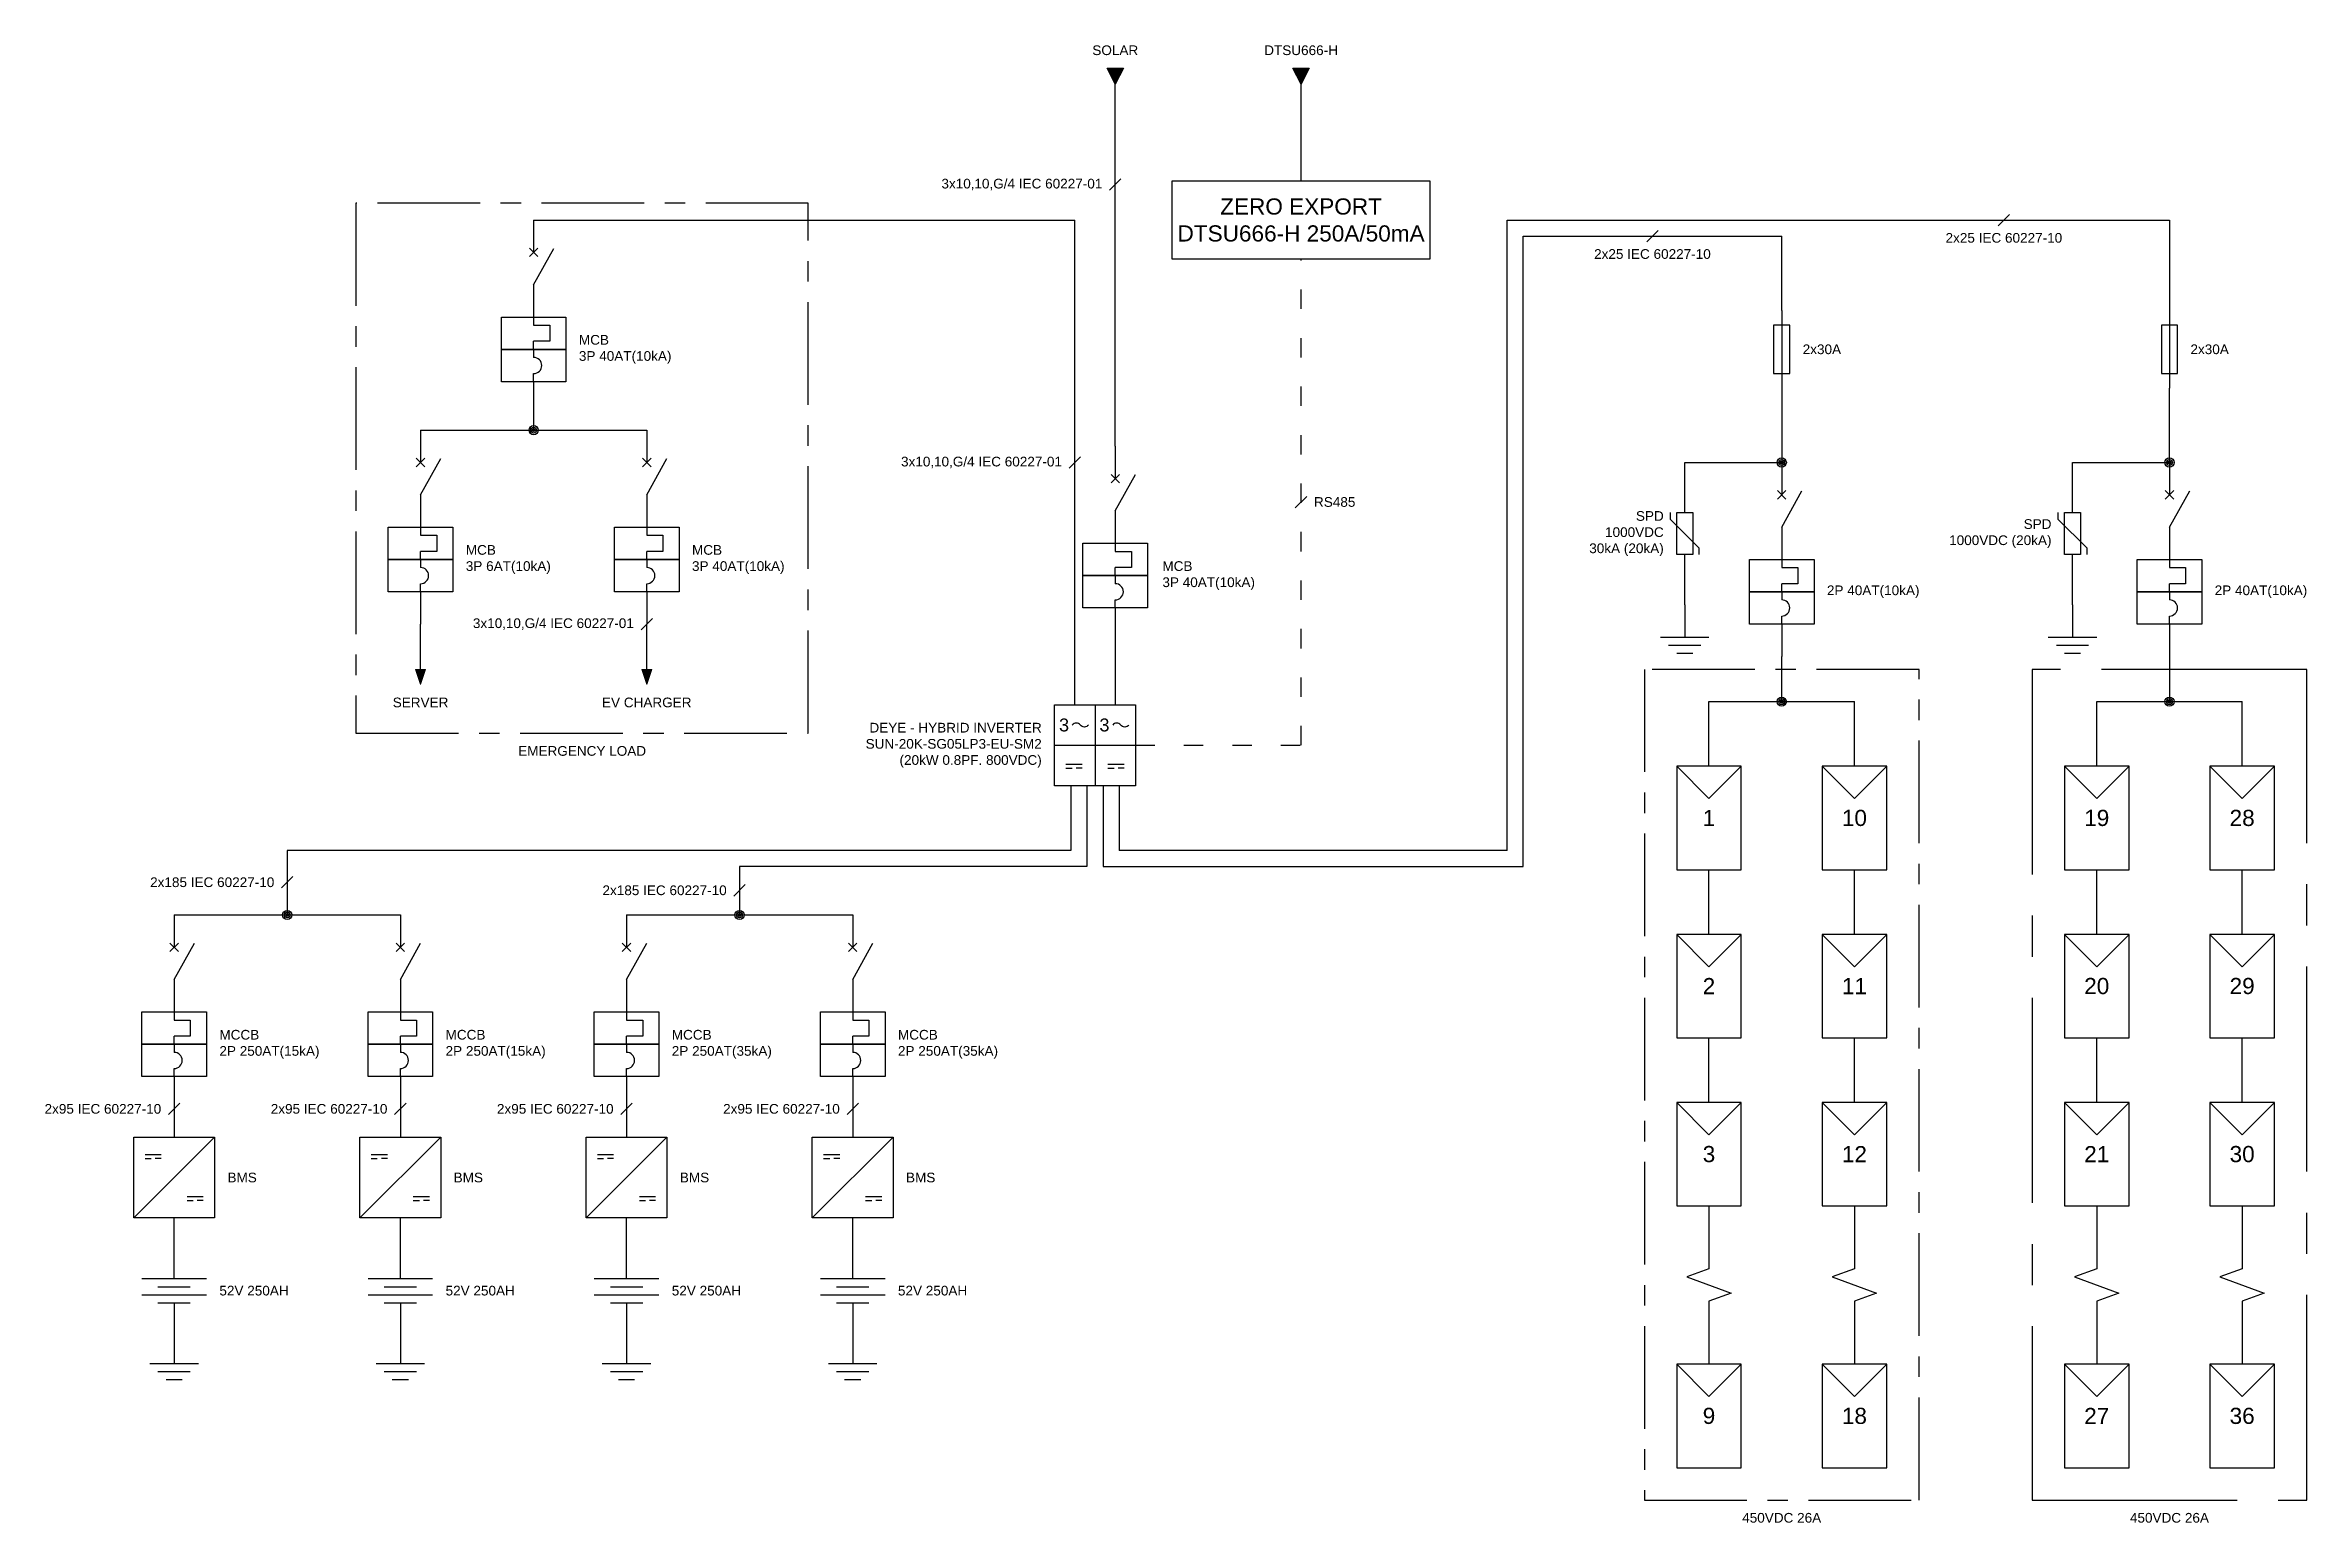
# Model space of a CAD drawing. Header units: inches. Extents: x 14 to 364, y 9 to 237.
import ezdxf
from ezdxf.enums import TextEntityAlignment as Align

# ---------------------------------------------------------------- set-up
doc = ezdxf.new("R2010")
doc.units = ezdxf.units.IN
doc.header["$MEASUREMENT"] = 0
doc.linetypes.add('ACAD_ISO03W100', pattern=[30, 12, -18])
doc.linetypes.add('CENTER', pattern=[50.8, 31.75, -6.35, 6.35, -6.35])
doc.layers.add('SYMS', color=7, linetype='Continuous')
doc.layers.add('WIRES', color=7, linetype='Continuous')
doc.layers.add('wire', color=7, linetype='Continuous', lineweight=20)
doc.styles.get("Standard").update_dxf_attribs({"font": 'sanss___.ttf'})
doc.styles.add('WD_IEC', font='ISOCP2.shx', dxfattribs={"width": 0.9, "height": 4, "bigfont": 'extfont2.shx'})

# ---------------------------------------------------------------- blocks, each defined once
blk = doc.blocks.new('HCB21Q9')
for p, q in [((-7.5, 0), (-2.5, 0)), ((-1.84, 0.66), (-3.16, -0.66)), ((-3.16, 0.66), (-1.84, -0.66)), ((2.5, 0), (-3.12, 3.13)), ((2.5, 0), (7.5, 0)), ((7.5, 0), (8.75, 0)), ((8.75, 0), (8.75, 2.5)), ((8.75, 2.5), (11.25, 2.5)), ((11.25, 2.5), (11.25, 0)), ((12.5, 0), (11.25, 0)), ((12.5, 0), (13.75, 0)), ((17.5, 0), (16.25, 0)), ((17.5, 0), (22.5, 0))]:
    blk.add_line(p, q)
for points in [[(7.5, 5), (12.5, 5), (12.5, -5), (7.5, -5)], [(12.5, 5), (17.5, 5), (17.5, -5), (12.5, -5)]]:
    blk.add_lwpolyline(points, close=True)
blk.add_arc((15, 0), 1.25, 0, 180)
at = {"style": 'WD_IEC'}
for tag, height, p in [('INST', 2.5, (6.95, 11.55)), ('LOC', 2.5, (6.95, 8.32)), ('TAG2', 2.5, (6.95, 5.23)), ('TERM02', 2, (22.5, 1)), ('XREF', 2.5, (-2.31, -4.58)), ('DESC1', 2.5, (-2.31, -7.7)), ('DESC2', 2.5, (-1.53, -11.09)), ('DESC3', 2.5, (-1.53, -14.52))]:
    blk.add_attdef(tag, text='', height=height, dxfattribs=at).set_placement(p, align=Align.RIGHT)
at = {"style": 'WD_IEC', "flags": 1}
for tag, p, height in [('RATING1', (12.19, 6.16), 2.5), ('X4TERM01', (-7.5, 0), 0.32), ('X2LINK', (-0.31, 2.29), 0.32), ('X8LINK', (-0.31, 0.79), 0.32), ('X1TERM02', (22.5, 0), 0.32), ('CONTACT', (-7.67, -1.7), 1), ('FAMILY', (17.86, -2.21), 1)]:
    blk.add_attdef(tag, p, '', height=height, dxfattribs=at)
at = {"style": 'WD_IEC'}
blk.add_attdef('TERM01', (-7.5, 1), '', height=2, dxfattribs=at)
blk = doc.blocks.new('VGND2')
for p, q in [((0, 0), (0, -5)), ((-3.75, -5), (3.75, -5)), ((-2.5, -6.25), (2.5, -6.25)), ((-1.25, -7.5), (1.25, -7.5))]:
    blk.add_line(p, q)
at = {"style": 'WD_IEC'}
for tag, p in [('INST', (-5.25, 2.75)), ('LOC', (-5.25, -0.75)), ('TAG1', (-5.25, -4.25))]:
    blk.add_attdef(tag, text='', height=2.5, dxfattribs=at).set_placement(p, align=Align.RIGHT)
at = {"style": 'WD_IEC', "flags": 1}
blk.add_attdef('X2TERM01', (0, 0), '', height=0.32, dxfattribs=at)
blk = doc.blocks.new('VFU1')
blk.add_line((0, 6), (0, -6))
blk.add_lwpolyline([(-1.25, 3.75), (-1.25, -3.75), (1.25, -3.75), (1.25, 3.75)], close=True)
at = {"style": 'WD_IEC'}
for tag, p in [('INST', (-5.25, 7.75)), ('LOC', (-5.25, 4.25)), ('TAG1', (-5.25, 0.75)), ('RATING1', (-5.25, -3.75)), ('XREF', (-5.25, -7.75)), ('DESC1', (-5.25, -11.6)), ('DESC2', (-5.25, -15.1)), ('DESC3', (-5.25, -18.6))]:
    blk.add_attdef(tag, text='', height=2.5, dxfattribs=at).set_placement(p, align=Align.RIGHT)
at = {"style": 'WD_IEC', "flags": 1}
for tag, p, height in [('X2TERM01', (0, 6), 0.32), ('MFG', (3.33, 2.27), 1.5), ('X4LINK', (-1.25, 0), 0.32), ('X1LINK', (1.25, 0), 0.32), ('CAT', (3.32, 0.64), 1.5), ('X8TERM02', (0, -6), 0.32), ('ASSYCODE', (-3.01, -10.53), 1), ('FAMILY', (-3.01, -12.03), 1), ('CATDESC', (-3.01, -13.53), 1)]:
    blk.add_attdef(tag, p, '', height=height, dxfattribs=at)
at = {"style": 'WD_IEC'}
blk.add_attdef('TERM01', text='', height=2, dxfattribs=at).set_placement((1.39, 6.14), align=Align.TOP_LEFT)
blk.add_attdef('TERM02', (1.39, -5.86), '', height=2, dxfattribs=at)
blk = doc.blocks.new('WDDOT')
for radius in [0.72, 0.449, 0.223]:
    blk.add_circle((0, 0), radius)

msp = doc.modelspace()

# ---------------------------------------------------------------- hatches: boundary and pattern name
h = msp.add_hatch(color=256)
h.dxf.hatch_style = 1
h.paths.add_polyline_path([(178.23, 233.87), (179.48, 231.37), (180.73, 233.87)])
h = msp.add_hatch(color=256)
h.dxf.hatch_style = 1
h.paths.add_polyline_path([(206.98, 233.87), (208.23, 231.37), (209.48, 233.87)])
at = {"layer": 'wire', "lineweight": 20}
h = msp.add_hatch(color=256, dxfattribs=at)
h.dxf.hatch_style = 1
h.paths.add_polyline_path([(72.75, 140.87), (71.2, 140.87), (71.98, 138.5)])
h = msp.add_hatch(color=256, dxfattribs=at)
h.dxf.hatch_style = 1
h.paths.add_polyline_path([(107.75, 140.87), (106.2, 140.87), (106.98, 138.5)])

# ---------------------------------------------------------------- linework, layer by layer
for p, q in [((179.48, 175.37), (179.48, 231.37)), ((89.48, 210.37), (173.23, 210.37)), ((342.6, 210.37), (342.6, 196.37)), ((282.6, 196.37), (282.6, 207.87)), ((282.6, 184.37), (282.6, 172.87)), ((342.6, 172.87), (342.6, 184.37)), ((282.6, 135.87), (282.6, 142.87)), ((342.6, 142.87), (342.6, 135.87)), ((240.1, 112.87), (180.1, 112.87))]:
    msp.add_line(p, q)
at = {"linetype": 'ACAD_ISO03W100', "ltscale": 0.25}
for p, q in [((208.23, 129.12), (208.23, 204.37)), ((182.6, 129.12), (208.23, 129.12))]:
    msp.add_line(p, q, dxfattribs=at)
at = {"layer": 'SYMS', "ltscale": 0.25}
msp.add_line((208.23, 216.37), (208.23, 231.37), dxfattribs=at)
at = {"layer": 'SYMS'}
for p, q in [((173.23, 135.37), (173.23, 210.37)), ((176.35, 135.37), (176.35, 122.87)), ((170.1, 129.12), (182.6, 129.12)), ((172.6, 112.87), (51.35, 112.87)), ((103.85, 102.87), (138.85, 102.87))]:
    msp.add_line(p, q, dxfattribs=at)
at = {"layer": 'SYMS', "linetype": 'CENTER', "ltscale": 0.5}
for points in [[(61.98, 131), (131.98, 131), (131.98, 213), (61.98, 213)], [(303.85, 140.87), (261.35, 140.87), (261.35, 12.37), (303.85, 12.37)]]:
    msp.add_lwpolyline(points, close=True, dxfattribs=at)
at = {"layer": 'SYMS'}
msp.add_lwpolyline([(71.98, 177.87), (76.98, 177.87), (101.98, 177.87), (106.98, 177.87)], dxfattribs=at)
at = {"layer": 'SYMS', "linetype": 'CENTER'}
msp.add_lwpolyline([(363.85, 140.87), (321.35, 140.87), (321.35, 12.37), (363.85, 12.37)], close=True, dxfattribs=at)
at = {"layer": 'wire', "lineweight": 20}
for p, q in [((71.98, 138.5), (71.2, 140.87)), ((72.75, 140.87), (71.2, 140.87)), ((71.98, 138.5), (72.75, 140.87)), ((106.98, 138.5), (106.2, 140.87)), ((107.75, 140.87), (106.2, 140.87)), ((106.98, 138.5), (107.75, 140.87))]:
    msp.add_line(p, q, dxfattribs=at)
at = {"layer": 'WIRES'}
for p, q in [((178.23, 233.87), (180.73, 233.87)), ((179.48, 231.37), (178.23, 233.87)), ((180.73, 233.87), (179.48, 231.37)), ((206.98, 233.87), (209.48, 233.87)), ((208.23, 231.37), (206.98, 233.87)), ((209.48, 233.87), (208.23, 231.37)), ((178.59, 214.99), (180.36, 216.75)), ((240.1, 112.87), (240.1, 210.37)), ((240.1, 210.37), (342.6, 210.37)), ((316.09, 209.49), (317.86, 211.25)), ((242.6, 110.37), (242.6, 207.87)), ((242.6, 207.87), (282.6, 207.87)), ((261.72, 206.99), (263.48, 208.75)), ((89.48, 180.37), (89.48, 177.87)), ((172.34, 171.99), (174.11, 173.75)), ((267.6, 165.12), (267.6, 172.87)), ((267.6, 172.87), (282.6, 172.87)), ((327.6, 165.12), (327.6, 172.87)), ((327.6, 172.87), (342.6, 172.87)), ((207.34, 165.86), (209.11, 167.63)), ((265.35, 165.12), (265.35, 164.12)), ((266.35, 165.12), (268.85, 165.12)), ((266.35, 158.62), (266.35, 165.12)), ((268.85, 165.12), (268.85, 158.62)), ((325.35, 165.12), (325.35, 164.12)), ((326.35, 165.12), (328.85, 165.12)), ((326.35, 158.62), (326.35, 165.12)), ((328.85, 165.12), (328.85, 158.62)), ((269.85, 159.62), (265.35, 164.12)), ((329.85, 159.62), (325.35, 164.12)), ((268.85, 158.62), (266.35, 158.62)), ((267.6, 150.87), (267.6, 158.62)), ((269.85, 158.62), (269.85, 159.62)), ((328.85, 158.62), (326.35, 158.62)), ((327.6, 150.87), (327.6, 158.62)), ((329.85, 158.62), (329.85, 159.62)), ((71.98, 140.87), (71.98, 147.87)), ((106.09, 146.99), (107.86, 148.75)), ((106.98, 140.87), (106.98, 147.87)), ((179.48, 145.37), (179.48, 135.37)), ((271.35, 125.87), (271.35, 135.87)), ((271.35, 135.87), (293.85, 135.87)), ((293.85, 125.87), (293.85, 135.87)), ((331.35, 125.87), (331.35, 135.87)), ((331.35, 135.87), (353.85, 135.87)), ((353.85, 125.87), (353.85, 135.87)), ((171.85, 126.18), (174.35, 126.18)), ((178.35, 126.18), (180.85, 126.18)), ((171.85, 125.56), (172.79, 125.56)), ((172.6, 122.87), (172.6, 112.87)), ((174.35, 125.56), (173.41, 125.56)), ((175.1, 122.87), (175.1, 110.37)), ((177.6, 122.87), (177.6, 110.37)), ((178.35, 125.56), (179.29, 125.56)), ((180.85, 125.56), (179.91, 125.56)), ((180.1, 122.87), (180.1, 112.87)), ((266.35, 125.87), (266.35, 109.87)), ((276.35, 125.87), (266.35, 125.87)), ((271.35, 120.87), (266.35, 125.87)), ((271.35, 120.87), (276.35, 125.87)), ((276.35, 109.87), (276.35, 125.87)), ((288.85, 125.87), (288.85, 109.87)), ((298.85, 125.87), (288.85, 125.87)), ((293.85, 120.87), (288.85, 125.87)), ((293.85, 120.87), (298.85, 125.87)), ((298.85, 109.87), (298.85, 125.87)), ((326.35, 125.87), (326.35, 109.87)), ((336.35, 125.87), (326.35, 125.87)), ((331.35, 120.87), (326.35, 125.87)), ((331.35, 120.87), (336.35, 125.87)), ((336.35, 109.87), (336.35, 125.87)), ((348.85, 125.87), (348.85, 109.87)), ((358.85, 125.87), (348.85, 125.87)), ((353.85, 120.87), (348.85, 125.87)), ((353.85, 120.87), (358.85, 125.87)), ((358.85, 109.87), (358.85, 125.87)), ((51.35, 112.87), (51.35, 102.87)), ((50.47, 107.05), (52.23, 108.82)), ((175.1, 110.37), (121.35, 110.37)), ((121.35, 110.37), (121.35, 102.87)), ((177.6, 110.37), (242.6, 110.37)), ((266.35, 109.87), (276.35, 109.87)), ((271.35, 99.87), (271.35, 109.87)), ((288.85, 109.87), (298.85, 109.87)), ((293.85, 99.87), (293.85, 109.87)), ((326.35, 109.87), (336.35, 109.87)), ((331.35, 99.87), (331.35, 109.87)), ((348.85, 109.87), (358.85, 109.87)), ((353.85, 99.87), (353.85, 109.87)), ((120.47, 105.8), (122.23, 107.57)), ((33.85, 102.87), (68.85, 102.87)), ((266.35, 99.87), (266.35, 83.87)), ((276.35, 99.87), (266.35, 99.87)), ((271.35, 94.87), (266.35, 99.87)), ((271.35, 94.87), (276.35, 99.87)), ((276.35, 83.87), (276.35, 99.87)), ((288.85, 99.87), (288.85, 83.87)), ((298.85, 99.87), (288.85, 99.87)), ((293.85, 94.87), (288.85, 99.87)), ((293.85, 94.87), (298.85, 99.87)), ((298.85, 83.87), (298.85, 99.87)), ((326.35, 99.87), (326.35, 83.87)), ((336.35, 99.87), (326.35, 99.87)), ((331.35, 94.87), (326.35, 99.87)), ((331.35, 94.87), (336.35, 99.87)), ((336.35, 83.87), (336.35, 99.87)), ((348.85, 99.87), (348.85, 83.87)), ((358.85, 99.87), (348.85, 99.87)), ((353.85, 94.87), (348.85, 99.87)), ((353.85, 94.87), (358.85, 99.87)), ((358.85, 83.87), (358.85, 99.87)), ((266.35, 83.87), (276.35, 83.87)), ((271.35, 73.87), (271.35, 83.87)), ((288.85, 83.87), (298.85, 83.87)), ((293.85, 73.87), (293.85, 83.87)), ((326.35, 83.87), (336.35, 83.87)), ((331.35, 73.87), (331.35, 83.87)), ((348.85, 83.87), (358.85, 83.87)), ((353.85, 73.87), (353.85, 83.87)), ((32.97, 71.99), (34.73, 73.75)), ((67.97, 71.99), (69.73, 73.75)), ((102.97, 71.99), (104.73, 73.75)), ((137.97, 71.99), (139.73, 73.75)), ((266.35, 73.87), (266.35, 57.87)), ((276.35, 73.87), (266.35, 73.87)), ((271.35, 68.87), (266.35, 73.87)), ((271.35, 68.87), (276.35, 73.87)), ((276.35, 57.87), (276.35, 73.87)), ((288.85, 73.87), (288.85, 57.87)), ((298.85, 73.87), (288.85, 73.87)), ((293.85, 68.87), (288.85, 73.87)), ((293.85, 68.87), (298.85, 73.87)), ((298.85, 57.87), (298.85, 73.87)), ((326.35, 73.87), (326.35, 57.87)), ((336.35, 73.87), (326.35, 73.87)), ((331.35, 68.87), (326.35, 73.87)), ((331.35, 68.87), (336.35, 73.87)), ((336.35, 57.87), (336.35, 73.87)), ((348.85, 73.87), (348.85, 57.87)), ((358.85, 73.87), (348.85, 73.87)), ((353.85, 68.87), (348.85, 73.87)), ((353.85, 68.87), (358.85, 73.87)), ((358.85, 57.87), (358.85, 73.87)), ((33.85, 72.87), (33.85, 68.5)), ((68.85, 72.87), (68.85, 68.5)), ((103.85, 72.87), (103.85, 68.5)), ((138.85, 72.87), (138.85, 68.5)), ((27.6, 56), (40.1, 68.5)), ((62.6, 56), (75.1, 68.5)), ((97.6, 56), (110.1, 68.5)), ((132.6, 56), (145.1, 68.5)), ((29.35, 65.81), (31.85, 65.81)), ((29.35, 65.18), (30.29, 65.18)), ((31.85, 65.18), (30.91, 65.18)), ((64.35, 65.81), (66.85, 65.81)), ((64.35, 65.18), (65.29, 65.18)), ((66.85, 65.18), (65.91, 65.18)), ((99.35, 65.81), (101.85, 65.81)), ((99.35, 65.18), (100.29, 65.18)), ((101.85, 65.18), (100.91, 65.18)), ((134.35, 65.81), (136.85, 65.81)), ((134.35, 65.18), (135.29, 65.18)), ((136.85, 65.18), (135.91, 65.18)), ((33.85, 51), (33.85, 56)), ((35.85, 59.31), (38.35, 59.31)), ((35.85, 58.68), (36.79, 58.68)), ((38.35, 58.68), (37.41, 58.68)), ((68.85, 51), (68.85, 56)), ((70.85, 59.31), (73.35, 59.31)), ((70.85, 58.68), (71.79, 58.68)), ((73.35, 58.68), (72.41, 58.68)), ((103.85, 51), (103.85, 56)), ((105.85, 59.31), (108.35, 59.31)), ((105.85, 58.68), (106.79, 58.68)), ((108.35, 58.68), (107.41, 58.68)), ((138.85, 51), (138.85, 56)), ((140.85, 59.31), (143.35, 59.31)), ((140.85, 58.68), (141.79, 58.68)), ((143.35, 58.68), (142.41, 58.68)), ((266.35, 57.87), (276.35, 57.87)), ((271.35, 57.87), (271.35, 52.87)), ((288.85, 57.87), (298.85, 57.87)), ((293.85, 57.87), (293.85, 52.87)), ((326.35, 57.87), (336.35, 57.87)), ((331.35, 57.87), (331.35, 52.87)), ((348.85, 57.87), (358.85, 57.87)), ((353.85, 57.87), (353.85, 52.87)), ((33.85, 46.62), (33.85, 51)), ((68.85, 46.62), (68.85, 51)), ((103.85, 46.62), (103.85, 51)), ((138.85, 46.62), (138.85, 51)), ((28.85, 46.62), (38.85, 46.62)), ((63.85, 46.62), (73.85, 46.62)), ((98.85, 46.62), (108.85, 46.62)), ((133.85, 46.62), (143.85, 46.62)), ((28.85, 44.12), (38.85, 44.12)), ((31.35, 45.37), (36.35, 45.37)), ((31.35, 42.87), (36.35, 42.87)), ((33.85, 42.87), (33.85, 38.5)), ((63.85, 44.12), (73.85, 44.12)), ((66.35, 45.37), (71.35, 45.37)), ((66.35, 42.87), (71.35, 42.87)), ((68.85, 42.87), (68.85, 38.5)), ((98.85, 44.12), (108.85, 44.12)), ((101.35, 45.37), (106.35, 45.37)), ((101.35, 42.87), (106.35, 42.87)), ((103.85, 42.87), (103.85, 38.5)), ((133.85, 44.12), (143.85, 44.12)), ((136.35, 45.37), (141.35, 45.37)), ((136.35, 42.87), (141.35, 42.87)), ((138.85, 42.87), (138.85, 38.5)), ((271.35, 38.37), (271.35, 33.37)), ((293.85, 38.37), (293.85, 33.37)), ((331.35, 38.37), (331.35, 33.37)), ((353.85, 38.37), (353.85, 33.37)), ((266.35, 33.37), (266.35, 17.37)), ((276.35, 33.37), (266.35, 33.37)), ((271.35, 28.37), (266.35, 33.37)), ((271.35, 28.37), (276.35, 33.37)), ((276.35, 17.37), (276.35, 33.37)), ((288.85, 33.37), (288.85, 17.37)), ((298.85, 33.37), (288.85, 33.37)), ((293.85, 28.37), (288.85, 33.37)), ((293.85, 28.37), (298.85, 33.37)), ((298.85, 17.37), (298.85, 33.37)), ((326.35, 33.37), (326.35, 17.37)), ((336.35, 33.37), (326.35, 33.37)), ((331.35, 28.37), (326.35, 33.37)), ((331.35, 28.37), (336.35, 33.37)), ((336.35, 17.37), (336.35, 33.37)), ((348.85, 33.37), (348.85, 17.37)), ((358.85, 33.37), (348.85, 33.37)), ((353.85, 28.37), (348.85, 33.37)), ((353.85, 28.37), (358.85, 33.37)), ((358.85, 17.37), (358.85, 33.37)), ((266.35, 17.37), (276.35, 17.37)), ((288.85, 17.37), (298.85, 17.37)), ((326.35, 17.37), (336.35, 17.37)), ((348.85, 17.37), (358.85, 17.37))]:
    msp.add_line(p, q, dxfattribs=at)
for points in [[(188.23, 204.37), (228.23, 204.37), (228.23, 216.37), (188.23, 216.37)], [(170.1, 135.37), (182.6, 135.37), (182.6, 122.87), (170.1, 122.87)], [(27.6, 68.5), (40.1, 68.5), (40.1, 56), (27.6, 56)], [(62.6, 68.5), (75.1, 68.5), (75.1, 56), (62.6, 56)], [(97.6, 68.5), (110.1, 68.5), (110.1, 56), (97.6, 56)], [(132.6, 68.5), (145.1, 68.5), (145.1, 56), (132.6, 56)]]:
    msp.add_lwpolyline(points, close=True, dxfattribs=at)
for points in [[(175.33, 132.25, -0.5), (174.08, 132.25, 0.5), (172.83, 132.25)], [(181.58, 132.25, -0.5), (180.33, 132.25, 0.5), (179.08, 132.25)]]:
    msp.add_lwpolyline(points, format="xyb", dxfattribs=at)
at = {"layer": 'WIRES', "linetype": 'Continuous'}
for points in [[(271.35, 52.87), (271.35, 48.12), (267.92, 46.87), (274.78, 44.37), (271.35, 43.12), (271.35, 38.37)], [(293.85, 52.87), (293.85, 48.12), (290.42, 46.87), (297.28, 44.37), (293.85, 43.12), (293.85, 38.37)], [(331.35, 52.87), (331.35, 48.12), (327.92, 46.87), (334.78, 44.37), (331.35, 43.12), (331.35, 38.37)], [(353.85, 52.87), (353.85, 48.12), (350.42, 46.87), (357.28, 44.37), (353.85, 43.12), (353.85, 38.37)]]:
    msp.add_lwpolyline(points, dxfattribs=at)

# ---------------------------------------------------------------- block references
at = {"layer": 'SYMS', "lineweight": 20, "rotation": 270}
for p in [(89.48, 202.87), (71.98, 170.37), (106.98, 170.37), (179.48, 167.87), (282.6, 165.37), (342.6, 165.37), (33.85, 95.37), (68.85, 95.37), (103.85, 95.37), (138.85, 95.37)]:
    msp.add_blockref('HCB21Q9', p, dxfattribs=at)
at = {"layer": 'SYMS'}
for name, p in [('VFU1', (282.6, 190.37)), ('VFU1', (342.6, 190.37)), ('WDDOT', (89.48, 177.87)), ('WDDOT', (282.6, 172.87)), ('WDDOT', (342.6, 172.87)), ('VGND2', (267.6, 150.87)), ('VGND2', (327.6, 150.87)), ('WDDOT', (282.6, 135.87)), ('WDDOT', (342.6, 135.87)), ('WDDOT', (51.35, 102.87)), ('WDDOT', (121.35, 102.87)), ('VGND2', (33.85, 38.5)), ('VGND2', (68.85, 38.5)), ('VGND2', (103.85, 38.5)), ('VGND2', (138.85, 38.5))]:
    msp.add_blockref(name, p, dxfattribs=at)

# ---------------------------------------------------------------- texts
at = {"layer": 'SYMS', "char_height": 1.5}
for s, width, heights, insert, attachment_point in [('EMERGENCY LOAD', 19.6001, [2.17], (96.98, 129), 2), ('BMS', 5.265, [2.17], (42.1, 62.25), 4), ('BMS', 5.265, [2.17], (77.1, 62.25), 4), ('BMS', 5.265, [2.17], (112.1, 62.25), 4), ('BMS', 5.265, [2.17], (147.1, 62.25), 4), ('52V 250AH', 19.6001, [2.17], (40.85, 44.75), 4), ('52V 250AH', 19.6001, [2.17], (75.85, 44.75), 4), ('52V 250AH', 19.6001, [2.17], (110.85, 44.75), 4), ('52V 250AH', 19.6001, [2.17], (145.85, 44.75), 4), ('450VDC 26A', 20.5576, [2.9], (282.6, 10.37), 2), ('450VDC 26A', 20.5576, [2.9], (342.6, 10.37), 2)]:
    msp.add_mtext_dynamic_manual_height_columns(s, width=width, gutter_width=12.5, heights=heights, dxfattribs=dict(at, insert=insert, attachment_point=attachment_point))
at = {"layer": 'wire', "lineweight": 20, "char_height": 1.5}
for s, width, heights, insert, attachment_point in [('SOLAR', 16.6653, [1.66], (179.48, 235.87), 8), ('DTSU666-H', 16.6653, [1.66], (208.23, 235.87), 8), ('SERVER', 9.0276, [1.78], (71.98, 136.5), 2), ('EV CHARGER', 19.5546, [1.97], (106.98, 136.5), 2)]:
    msp.add_mtext_dynamic_manual_height_columns(s, width=width, gutter_width=10, heights=heights, dxfattribs=dict(at, insert=insert, attachment_point=attachment_point))
at = {"layer": 'WIRES'}
for s, width, gutter_width, heights, insert, char_height, attachment_point in [('3x10{\\fCordia New|b0|i0|c0|p34;,}10,G/4 IEC 60227-01', 30.9313, 12.5, [1.64], (177.48, 215.87), 1.5, 6), ('ZERO EXPORT^JDTSU666-H 250A/50mA', 38.5591, 12.5, [0], (208.23, 210.37), 2.5, 5), ('2x25 IEC 60227-10', 18.3193, 12.5, [2.22], (316.98, 208.37), 1.5, 2), ('2x25 IEC 60227-10', 18.3193, 12.5, [2.22], (262.6, 205.87), 1.5, 2), ('MCB^J3P 40AT(10kA)', 15.4899, 12.5, [5.63], (96.48, 190.37), 1.5, 4), ('2x30A', 15.4899, 12.5, [3.95], (285.85, 190.37), 1.5, 4), ('2x30A', 15.4899, 12.5, [3.95], (345.85, 190.37), 1.5, 4), ('3x10{\\fCordia New|b0|i0|c0|p34;,}10,G/4 IEC 60227-01', 25.5438, 12.5, [1.64], (171.23, 172.87), 1.5, 6), ('RS485', 6.8087, 12.5, [2.53], (210.23, 166.75), 1.5, 4), ('\\pxqr;SPD^J1000VDC\\P30kA (20kA)', 12.8484, 12.5, [7.51], (264.35, 161.87), 1.5, 6), ('\\pxqr;SPD^J1000VDC (20kA)', 16.4936, 12.5, [5.35], (324.35, 161.87), 1.5, 6), ('MCB^J3P 6AT(10kA)', 15.4899, 12.5, [5.63], (78.98, 157.87), 1.5, 4), ('MCB^J3P 40AT(10kA)', 15.4899, 12.5, [5.63], (113.98, 157.87), 1.5, 4), ('MCB^J3P 40AT(10kA)', 15.4899, 12.5, [5.63], (186.77, 155.37), 1.5, 4), ('2P 40AT(10kA)', 15.4899, 12.5, [5.63], (289.6, 152.87), 1.5, 4), ('2P 40AT(10kA)', 15.4899, 12.5, [5.63], (349.6, 152.87), 1.5, 4), ('3x10{\\fCordia New|b0|i0|c0|p34;,}10,G/4 IEC 60227-01', 30.9313, 12.5, [1.64], (104.98, 147.87), 1.5, 6), ('\\pxi-0.14515,l0.14515,t0.70794;3', 2, 12.5, [0], (172.33, 132.25), 2, 6), ('3', 2, 12.5, [1.33], (178.58, 132.25), 2, 6), ('DEYE - HYBRID INVERTER^JSUN-20K-SG05LP3-EU-SM2^J(20kW 0.8PF. 800VDC)', 31.7673, 12.5, [7.6], (168.1, 129.12), 1.5, 6), ('1', 10, 10, [0], (271.35, 117.87), 2.5, 5), ('10', 10, 10, [0], (293.85, 117.87), 2.5, 5), ('19', 10, 10, [0], (331.35, 117.87), 2.5, 5), ('28', 10, 10, [0], (353.85, 117.87), 2.5, 5), ('2x185 IEC 60227-10', 30.9313, 12.5, [1.64], (49.35, 107.93), 1.5, 6), ('2x185 IEC 60227-10', 30.9313, 12.5, [1.64], (119.35, 106.68), 1.5, 6), ('2', 10, 10, [0], (271.35, 91.87), 2.5, 5), ('11', 10, 10, [0], (293.85, 91.87), 2.5, 5), ('20', 10, 10, [0], (331.35, 91.87), 2.5, 5), ('29', 10, 10, [0], (353.85, 91.87), 2.5, 5), ('MCCB^J2P 250AT(15kA)', 17.1265, 12.5, [6.82], (40.85, 82.87), 1.5, 4), ('MCCB^J2P 250AT(15kA)', 17.1265, 12.5, [6.82], (75.85, 82.87), 1.5, 4), ('MCCB^J2P 250AT(35kA)', 17.1265, 12.5, [6.82], (110.85, 82.87), 1.5, 4), ('MCCB^J2P 250AT(35kA)', 17.1265, 12.5, [6.82], (145.85, 82.87), 1.5, 4), ('2x95 IEC 60227-10', 30.9313, 12.5, [1.64], (31.85, 72.87), 1.5, 6), ('2x95 IEC 60227-10', 30.9313, 12.5, [1.64], (66.85, 72.87), 1.5, 6), ('2x95 IEC 60227-10', 30.9313, 12.5, [1.64], (101.85, 72.87), 1.5, 6), ('2x95 IEC 60227-10', 30.9313, 12.5, [1.64], (136.85, 72.87), 1.5, 6), ('3', 10, 10, [0], (271.35, 65.87), 2.5, 5), ('12', 10, 10, [0], (293.85, 65.87), 2.5, 5), ('21', 10, 10, [0], (331.35, 65.87), 2.5, 5), ('30', 10, 10, [0], (353.85, 65.87), 2.5, 5), ('9', 10, 10, [0], (271.35, 25.37), 2.5, 5), ('18', 10, 10, [0], (293.85, 25.37), 2.5, 5), ('27', 10, 10, [0], (331.35, 25.37), 2.5, 5), ('36', 10, 10, [0], (353.85, 25.37), 2.5, 5)]:
    msp.add_mtext_dynamic_manual_height_columns(s, width=width, gutter_width=gutter_width, heights=heights, dxfattribs=dict(at, insert=insert, char_height=char_height, attachment_point=attachment_point))

doc.saveas('drawing.dxf')
